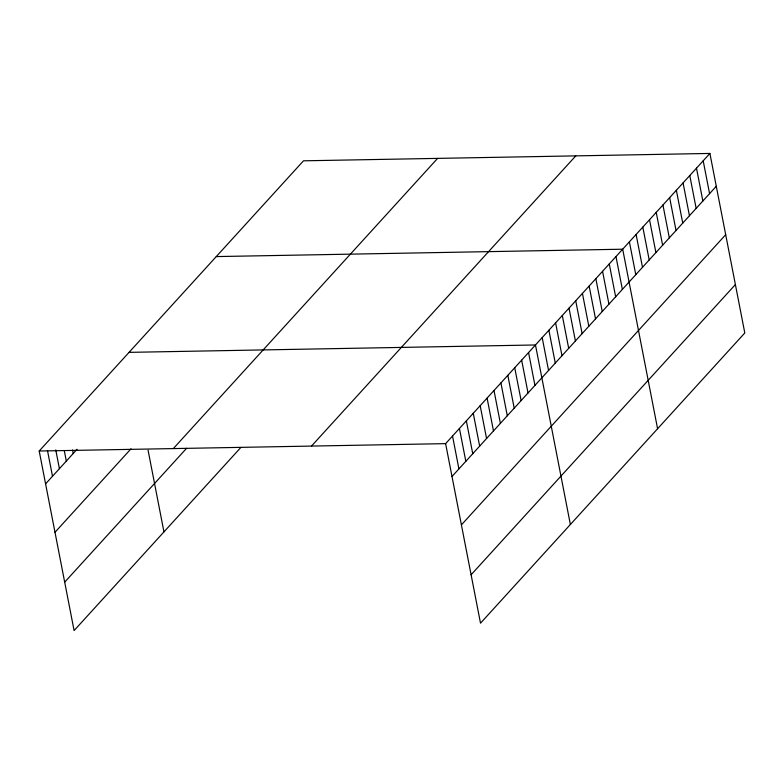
<?xml version="1.0" encoding="UTF-8"?>
<svg xmlns="http://www.w3.org/2000/svg" width="784" height="784" viewBox="0 0 784 784"><rect width="100%" height="100%" fill="white"/><g stroke="black" fill="none" stroke-linecap="round" stroke-linejoin="round"><path stroke-width="1.18" d="M240.737 447.586L74.098 630.561L39.2 451.025L303.486 160.818L709.902 153.439L744.8 332.975L480.514 623.182L445.616 443.636L709.902 153.439M45.58 483.865L77.067 449.291M54.998 532.277L131.026 448.791M173.323 448.585L437.599 158.388M64.69 582.149L186.602 448.291M311.503 446.076L575.779 155.879M452.005 476.486L716.282 186.278M461.413 524.888L725.7 234.69M471.106 574.77L735.392 284.563M216.266 256.584L622.692 249.204L657.59 428.74M129.056 352.359L535.472 344.97L570.37 524.506M39.2 451.025L445.616 443.636M703.189 160.808L709.579 193.648M696.486 168.168L702.866 201.018M689.773 175.538L696.163 208.377M683.07 182.907L689.45 215.747M676.357 190.277L682.746 223.117M669.654 197.637L676.033 230.476M662.941 205.006L669.32 237.846M656.228 212.376L662.617 245.216M649.524 219.736L655.904 252.585M642.811 227.105L649.201 259.945M636.108 234.475L642.488 267.315M629.395 241.835L635.785 274.684M615.979 256.574L622.359 289.414M609.266 263.943L615.656 296.783M602.563 271.303L608.943 304.143M595.85 278.673L602.239 311.513M589.147 286.042L595.526 318.882M582.434 293.402L588.823 326.252M575.73 300.772L582.11 333.612M569.017 308.141L575.407 340.981M562.314 315.501L568.694 348.351M555.601 322.871L561.981 355.711M548.888 330.24L555.278 363.08M542.185 337.61L548.565 370.45M528.563 352.565L534.943 385.405M521.654 360.15L528.034 392.99M514.735 367.745L521.125 400.585M507.826 375.33L514.206 408.17M500.917 382.925L507.297 415.765M493.998 390.51L500.388 423.35M487.089 398.105L493.479 430.945M480.18 405.691L486.56 438.53M473.271 413.286L479.651 446.125M466.353 420.871L472.742 453.711M459.444 428.466L465.823 461.306M452.535 436.051L458.914 468.891M148.078 450.232L163.954 531.895M72.549 449.987L73.235 453.505M64.268 450.535L66.317 461.1M55.762 449.918L59.408 468.685M47.481 450.467L52.499 476.28"/></g></svg>
